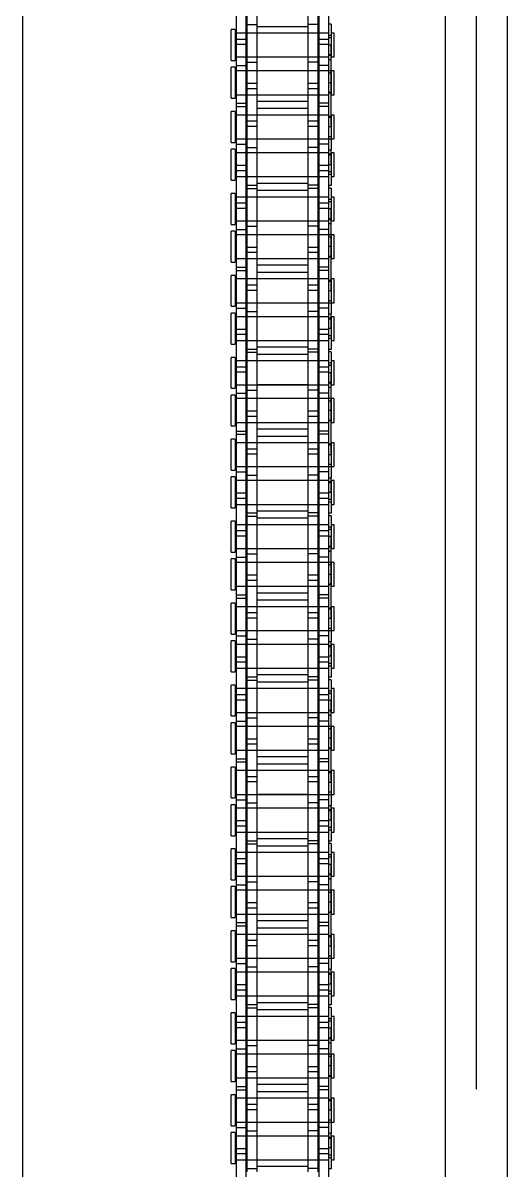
# Model space of a CAD drawing. Header units: metres. Extents: x 0 to 63075, y 0 to 44550.
# Drawn here: x 14109.2 to 14184.2, y 28466.7 to 28644.5 of the extents above; entities that cross this region are included whole.
import ezdxf

# ---------------------------------------------------------------- set-up
doc = ezdxf.new("R2010")
doc.units = ezdxf.units.M
doc.header["$LTSCALE"] = 75
doc.linetypes.add('HIDDEN2', pattern=[4.7625, 3.175, -1.5875])
for name, color, linetype in [('SDM', 7, 'Continuous'), ('SL4', 4, 'Continuous'), ('ST1', 7, 'HIDDEN2')]:
    doc.layers.add(name, color=color, linetype=linetype)

# ---------------------------------------------------------------- blocks, each defined once
blk = doc.blocks.new('A$Cb6dca9d5')
at = {"layer": 'SL4'}
for p, q in [((262.77, 1009.76), (262.77, 2334.74)), ((328.24, 1009.76), (328.24, 2334.74)), ((337.77, 2334.74), (337.77, 1009.76))]:
    blk.add_line(p, q, dxfattribs=at)
at = {"layer": 'ST1'}
for p, q in [((328.24, 1009.76), (328.24, 2334.74)), ((333, 2334.74), (333, 1009.76)), ((297.51, 1904.45), (297.51, 1910.8)), ((299.03, 1904.45), (299.03, 1910.8)), ((306.96, 1904.45), (306.96, 1910.8)), ((308.48, 1904.45), (308.48, 1910.8)), ((295.84, 1898.1), (295.84, 1907.2)), ((297.36, 1898.1), (297.36, 1907.2)), ((308.64, 1898.1), (308.64, 1907.2)), ((310.16, 1898.1), (310.16, 1907.2)), ((297.51, 1904.45), (299.03, 1904.45)), ((297.51, 1895.36), (297.51, 1904.45)), ((299.03, 1895.36), (299.03, 1904.45)), ((308.48, 1904.45), (306.96, 1904.45)), ((306.96, 1895.36), (306.96, 1904.45)), ((308.48, 1895.36), (308.48, 1904.45)), ((310.49, 1904.51), (310.16, 1904.51)), ((310.49, 1904.51), (310.49, 1901.28)), ((295, 1898.88), (295, 1903.67)), ((295.66, 1903.67), (295, 1903.67)), ((295.66, 1903.67), (295.66, 1898.88)), ((310.16, 1903.12), (295.66, 1903.12)), ((297.36, 1903.12), (295.84, 1903.12)), ((299.03, 1903.12), (297.51, 1903.12)), ((299.03, 1904.17), (306.96, 1904.17)), ((306.96, 1903.12), (299.03, 1903.12)), ((308.48, 1903.12), (306.96, 1903.12)), ((310.16, 1903.12), (308.64, 1903.12)), ((310.53, 1902.75), (310.16, 1902.75)), ((310.53, 1903.12), (310.53, 1899.43)), ((311, 1903.12), (310.53, 1903.12)), ((311, 1899.43), (311, 1903.12)), ((295.84, 1902.21), (297.36, 1902.21)), ((297.36, 1901.35), (295.84, 1901.35)), ((308.64, 1902.21), (310.16, 1902.21)), ((310.16, 1901.35), (308.64, 1901.35)), ((310.49, 1902.38), (310.16, 1902.38)), ((310.49, 1901.28), (310.16, 1901.28)), ((310.49, 1888.58), (310.49, 1901.28)), ((295.66, 1899.43), (310.16, 1899.43)), ((295.84, 1899.43), (297.36, 1899.43)), ((297.51, 1899.43), (299.03, 1899.43)), ((299.03, 1899.43), (306.96, 1899.43)), ((306.96, 1899.39), (299.03, 1899.39)), ((306.96, 1899.43), (308.48, 1899.43)), ((308.64, 1899.43), (310.16, 1899.43)), ((310.16, 1899.8), (310.53, 1899.8)), ((310.49, 1899.66), (310.16, 1899.66)), ((310.49, 1898.98), (310.16, 1898.98)), ((310.53, 1899.43), (311, 1899.43)), ((295, 1898.88), (295.66, 1898.88)), ((295, 1893.03), (295, 1897.83)), ((295.66, 1897.83), (295, 1897.83)), ((295.66, 1897.83), (295.66, 1893.03)), ((310.16, 1897.27), (295.66, 1897.27)), ((295.84, 1898.1), (297.36, 1898.1)), ((295.84, 1891.75), (295.84, 1898.1)), ((297.36, 1897.27), (295.84, 1897.27)), ((297.36, 1891.75), (297.36, 1898.1)), ((297.51, 1898.6), (299.03, 1898.6)), ((299.03, 1897.27), (297.51, 1897.27)), ((299.03, 1897.32), (306.96, 1897.32)), ((306.96, 1897.27), (299.03, 1897.27)), ((308.48, 1898.6), (306.96, 1898.6)), ((308.48, 1897.27), (306.96, 1897.27)), ((310.16, 1898.1), (308.64, 1898.1)), ((308.64, 1891.75), (308.64, 1898.1)), ((310.49, 1897.27), (308.64, 1897.27)), ((310.16, 1891.75), (310.16, 1898.1)), ((310.53, 1897.27), (310.53, 1893.58)), ((311, 1897.27), (310.53, 1897.27)), ((311, 1893.58), (311, 1897.27)), ((297.51, 1894.5), (297.51, 1895.36)), ((297.51, 1895.36), (299.03, 1895.36)), ((299.03, 1894.5), (299.03, 1895.36)), ((306.96, 1894.5), (306.96, 1895.36)), ((306.96, 1895.36), (308.48, 1895.36)), ((308.48, 1894.5), (308.48, 1895.36)), ((310.53, 1896.9), (310.16, 1896.9)), ((310.49, 1895.43), (310.16, 1895.43)), ((295.66, 1893.58), (310.16, 1893.58)), ((295.84, 1893.58), (297.36, 1893.58)), ((297.51, 1885.4), (297.51, 1894.5)), ((299.03, 1894.5), (297.51, 1894.5)), ((297.51, 1893.58), (299.03, 1893.58)), ((299.03, 1885.4), (299.03, 1894.5)), ((299.03, 1893.58), (306.96, 1893.58)), ((306.96, 1885.4), (306.96, 1894.5)), ((308.48, 1894.5), (306.96, 1894.5)), ((306.96, 1893.58), (308.48, 1893.58)), ((308.48, 1885.4), (308.48, 1894.5)), ((308.64, 1893.58), (310.16, 1893.58)), ((310.16, 1893.95), (310.53, 1893.95)), ((310.49, 1893.81), (310.16, 1893.81)), ((310.53, 1893.58), (311, 1893.58)), ((295, 1893.03), (295.66, 1893.03)), ((295.84, 1892.25), (297.36, 1892.25)), ((306.96, 1892.54), (299.03, 1892.54)), ((310.16, 1892.25), (308.64, 1892.25)), ((295, 1886.18), (295, 1890.97)), ((295.66, 1890.97), (295, 1890.97)), ((295.66, 1890.97), (295.66, 1886.18)), ((310.16, 1890.42), (295.66, 1890.42)), ((295.84, 1891.75), (297.36, 1891.75)), ((295.84, 1882.66), (295.84, 1891.75)), ((297.36, 1890.42), (295.84, 1890.42)), ((297.36, 1882.66), (297.36, 1891.75)), ((299.03, 1890.42), (297.51, 1890.42)), ((299.03, 1891.47), (306.96, 1891.47)), ((306.96, 1890.42), (299.03, 1890.42)), ((308.48, 1890.42), (306.96, 1890.42)), ((310.16, 1891.75), (308.64, 1891.75)), ((308.64, 1882.66), (308.64, 1891.75)), ((310.16, 1890.42), (308.64, 1890.42)), ((310.16, 1882.66), (310.16, 1891.75)), ((310.49, 1890.2), (310.16, 1890.2)), ((310.53, 1890.05), (310.16, 1890.05)), ((310.53, 1890.42), (310.53, 1886.73)), ((311, 1890.42), (310.53, 1890.42)), ((311, 1886.73), (311, 1890.42)), ((297.51, 1889.51), (299.03, 1889.51)), ((299.03, 1888.65), (297.51, 1888.65)), ((306.96, 1889.51), (308.48, 1889.51)), ((308.48, 1888.65), (306.96, 1888.65)), ((310.49, 1888.58), (310.16, 1888.58)), ((310.49, 1888.58), (310.49, 1885.02)), ((295.66, 1886.73), (310.16, 1886.73)), ((295.84, 1886.73), (297.36, 1886.73)), ((297.51, 1886.73), (299.03, 1886.73)), ((299.03, 1886.73), (306.96, 1886.73)), ((306.96, 1886.69), (299.03, 1886.69)), ((306.96, 1886.73), (308.48, 1886.73)), ((308.64, 1886.73), (310.49, 1886.73)), ((310.16, 1887.1), (310.53, 1887.1)), ((310.53, 1886.73), (311, 1886.73)), ((295, 1886.18), (295.66, 1886.18)), ((295, 1880.33), (295, 1885.13)), ((295.66, 1885.13), (295, 1885.13)), ((295.66, 1885.13), (295.66, 1880.33)), ((295.84, 1885.9), (297.36, 1885.9)), ((297.51, 1885.4), (299.03, 1885.4)), ((297.51, 1879.05), (297.51, 1885.4)), ((299.03, 1879.05), (299.03, 1885.4)), ((308.48, 1885.4), (306.96, 1885.4)), ((306.96, 1879.05), (306.96, 1885.4)), ((308.48, 1879.05), (308.48, 1885.4)), ((310.16, 1885.9), (308.64, 1885.9)), ((310.16, 1885.02), (310.49, 1885.02)), ((310.49, 1882.73), (310.49, 1885.02)), ((310.16, 1884.57), (295.66, 1884.57)), ((297.36, 1884.57), (295.84, 1884.57)), ((299.03, 1884.57), (297.51, 1884.57)), ((299.03, 1884.62), (306.96, 1884.62)), ((306.96, 1884.57), (299.03, 1884.57)), ((308.48, 1884.57), (306.96, 1884.57)), ((310.16, 1884.57), (308.64, 1884.57)), ((310.49, 1884.35), (310.16, 1884.35)), ((310.53, 1884.2), (310.16, 1884.2)), ((310.53, 1884.57), (310.53, 1880.88)), ((311, 1884.57), (310.53, 1884.57)), ((311, 1880.88), (311, 1884.57)), ((295.84, 1881.8), (295.84, 1882.66)), ((295.84, 1882.66), (297.36, 1882.66)), ((295.84, 1872.7), (295.84, 1881.8)), ((297.36, 1881.8), (295.84, 1881.8)), ((297.36, 1881.8), (297.36, 1882.66)), ((297.36, 1872.7), (297.36, 1881.8)), ((308.64, 1881.8), (308.64, 1882.66)), ((308.64, 1882.66), (310.16, 1882.66)), ((308.64, 1872.7), (308.64, 1881.8)), ((310.16, 1881.8), (308.64, 1881.8)), ((310.49, 1882.73), (310.16, 1882.73)), ((310.16, 1881.8), (310.16, 1882.66)), ((310.16, 1872.7), (310.16, 1881.8)), ((310.49, 1881.62), (310.16, 1881.62)), ((310.16, 1881.25), (310.53, 1881.25)), ((310.49, 1882.73), (310.49, 1879.5)), ((295, 1880.33), (295.66, 1880.33)), ((295.66, 1880.88), (310.16, 1880.88)), ((295.84, 1880.88), (297.36, 1880.88)), ((297.51, 1880.88), (299.03, 1880.88)), ((297.51, 1879.55), (299.03, 1879.55)), ((299.03, 1880.88), (306.96, 1880.88)), ((306.96, 1879.84), (299.03, 1879.84)), ((306.96, 1880.88), (308.48, 1880.88)), ((308.48, 1879.55), (306.96, 1879.55)), ((308.64, 1880.88), (310.16, 1880.88)), ((310.49, 1879.5), (310.16, 1879.5)), ((310.53, 1880.88), (311, 1880.88)), ((295, 1873.48), (295, 1878.27)), ((295.66, 1878.27), (295, 1878.27)), ((295.66, 1878.27), (295.66, 1873.48)), ((310.16, 1877.72), (295.66, 1877.72)), ((297.36, 1877.72), (295.84, 1877.72)), ((297.51, 1879.05), (299.03, 1879.05)), ((297.51, 1869.96), (297.51, 1879.05)), ((299.03, 1877.72), (297.51, 1877.72)), ((299.03, 1869.96), (299.03, 1879.05)), ((299.03, 1878.77), (306.96, 1878.77)), ((306.96, 1877.72), (299.03, 1877.72)), ((308.48, 1879.05), (306.96, 1879.05)), ((306.96, 1869.96), (306.96, 1879.05)), ((308.48, 1877.72), (306.96, 1877.72)), ((308.48, 1869.96), (308.48, 1879.05)), ((310.16, 1877.72), (308.64, 1877.72)), ((310.49, 1879.11), (310.16, 1879.11)), ((310.49, 1879.11), (310.49, 1875.88)), ((310.53, 1877.72), (310.53, 1874.03)), ((311, 1877.72), (310.53, 1877.72)), ((311, 1874.03), (311, 1877.72)), ((295.84, 1876.81), (297.36, 1876.81)), ((297.36, 1875.95), (295.84, 1875.95)), ((308.64, 1876.81), (310.16, 1876.81)), ((310.16, 1875.95), (308.64, 1875.95)), ((310.53, 1877.35), (310.16, 1877.35)), ((310.49, 1876.98), (310.16, 1876.98)), ((310.49, 1875.88), (310.16, 1875.88)), ((310.49, 1863.18), (310.49, 1875.88)), ((295.66, 1874.03), (310.16, 1874.03)), ((295.84, 1874.03), (297.36, 1874.03)), ((297.51, 1874.03), (299.03, 1874.03)), ((299.03, 1874.03), (306.96, 1874.03)), ((306.96, 1874.03), (308.48, 1874.03)), ((308.64, 1874.03), (310.16, 1874.03)), ((310.16, 1874.4), (310.53, 1874.4)), ((310.49, 1874.26), (310.16, 1874.26)), ((310.53, 1874.03), (311, 1874.03)), ((295, 1873.48), (295.66, 1873.48)), ((295, 1867.63), (295, 1872.43)), ((295.66, 1872.43), (295, 1872.43)), ((295.66, 1872.43), (295.66, 1867.63)), ((295.84, 1872.7), (297.36, 1872.7)), ((295.84, 1866.35), (295.84, 1872.7)), ((297.36, 1866.35), (297.36, 1872.7)), ((297.51, 1873.2), (299.03, 1873.2)), ((306.96, 1873.99), (299.03, 1873.99)), ((308.48, 1873.2), (306.96, 1873.2)), ((310.16, 1872.7), (308.64, 1872.7)), ((308.64, 1866.35), (308.64, 1872.7)), ((310.49, 1873.58), (310.16, 1873.58)), ((310.16, 1866.35), (310.16, 1872.7)), ((310.16, 1871.87), (295.66, 1871.87)), ((297.36, 1871.87), (295.84, 1871.87)), ((299.03, 1871.87), (297.51, 1871.87)), ((299.03, 1871.92), (306.96, 1871.92)), ((306.96, 1871.87), (299.03, 1871.87)), ((308.48, 1871.87), (306.96, 1871.87)), ((310.49, 1871.87), (308.64, 1871.87)), ((310.53, 1871.5), (310.16, 1871.5)), ((310.53, 1871.87), (310.53, 1868.18)), ((311, 1871.87), (310.53, 1871.87)), ((311, 1868.18), (311, 1871.87)), ((297.51, 1869.1), (297.51, 1869.96)), ((297.51, 1869.96), (299.03, 1869.96)), ((297.51, 1860), (297.51, 1869.1)), ((299.03, 1869.1), (297.51, 1869.1)), ((299.03, 1869.1), (299.03, 1869.96)), ((299.03, 1860), (299.03, 1869.1)), ((306.96, 1869.1), (306.96, 1869.96)), ((306.96, 1869.96), (308.48, 1869.96)), ((306.96, 1860), (306.96, 1869.1)), ((308.48, 1869.1), (306.96, 1869.1)), ((308.48, 1869.1), (308.48, 1869.96)), ((308.48, 1860), (308.48, 1869.1)), ((310.49, 1870.03), (310.16, 1870.03)), ((295, 1867.63), (295.66, 1867.63)), ((295.66, 1868.18), (310.16, 1868.18)), ((295.84, 1868.18), (297.36, 1868.18)), ((297.51, 1868.18), (299.03, 1868.18)), ((299.03, 1868.18), (306.96, 1868.18)), ((306.96, 1867.14), (299.03, 1867.14)), ((306.96, 1868.18), (308.48, 1868.18)), ((308.64, 1868.18), (310.16, 1868.18)), ((310.16, 1868.55), (310.53, 1868.55)), ((310.49, 1868.41), (310.16, 1868.41)), ((310.53, 1868.18), (311, 1868.18)), ((295, 1860.78), (295, 1865.57)), ((295.66, 1865.57), (295, 1865.57)), ((295.66, 1865.57), (295.66, 1860.78)), ((295.84, 1866.85), (297.36, 1866.85)), ((295.84, 1866.35), (297.36, 1866.35)), ((295.84, 1857.26), (295.84, 1866.35)), ((297.36, 1857.26), (297.36, 1866.35)), ((299.03, 1866.07), (306.96, 1866.07)), ((310.16, 1866.85), (308.64, 1866.85)), ((310.16, 1866.35), (308.64, 1866.35)), ((308.64, 1857.26), (308.64, 1866.35)), ((310.16, 1857.26), (310.16, 1866.35)), ((310.16, 1865.02), (295.66, 1865.02)), ((297.36, 1865.02), (295.84, 1865.02)), ((299.03, 1865.02), (297.51, 1865.02)), ((297.51, 1864.11), (299.03, 1864.11)), ((306.96, 1865.02), (299.03, 1865.02)), ((308.48, 1865.02), (306.96, 1865.02)), ((306.96, 1864.11), (308.48, 1864.11)), ((310.16, 1865.02), (308.64, 1865.02)), ((310.49, 1864.8), (310.16, 1864.8)), ((310.53, 1864.65), (310.16, 1864.65)), ((310.53, 1865.02), (310.53, 1861.33)), ((311, 1865.02), (310.53, 1865.02)), ((311, 1861.33), (311, 1865.02)), ((299.03, 1863.25), (297.51, 1863.25)), ((308.48, 1863.25), (306.96, 1863.25)), ((310.49, 1863.18), (310.16, 1863.18)), ((310.16, 1861.7), (310.53, 1861.7)), ((310.49, 1863.18), (310.49, 1859.62)), ((295, 1860.78), (295.66, 1860.78)), ((295.66, 1861.33), (310.16, 1861.33)), ((295.84, 1861.33), (297.36, 1861.33)), ((295.84, 1860.5), (297.36, 1860.5)), ((297.51, 1861.33), (299.03, 1861.33)), ((297.51, 1860), (299.03, 1860)), ((297.51, 1853.65), (297.51, 1860)), ((299.03, 1853.65), (299.03, 1860)), ((299.03, 1861.33), (306.96, 1861.33)), ((306.96, 1861.29), (299.03, 1861.29)), ((306.96, 1861.33), (308.48, 1861.33)), ((308.48, 1860), (306.96, 1860)), ((306.96, 1853.65), (306.96, 1860)), ((308.48, 1853.65), (308.48, 1860)), ((308.64, 1861.33), (310.49, 1861.33)), ((310.16, 1860.5), (308.64, 1860.5)), ((310.53, 1861.33), (311, 1861.33)), ((295, 1854.93), (295, 1859.73)), ((295.66, 1859.73), (295, 1859.73)), ((295.66, 1859.73), (295.66, 1854.93)), ((310.16, 1859.17), (295.66, 1859.17)), ((297.36, 1859.17), (295.84, 1859.17)), ((299.03, 1859.17), (297.51, 1859.17)), ((299.03, 1859.22), (306.96, 1859.22)), ((306.96, 1859.17), (299.03, 1859.17)), ((308.48, 1859.17), (306.96, 1859.17)), ((310.16, 1859.17), (308.64, 1859.17)), ((310.16, 1859.62), (310.49, 1859.62)), ((310.49, 1858.95), (310.16, 1858.95)), ((310.53, 1858.8), (310.16, 1858.8)), ((310.49, 1857.33), (310.49, 1859.62)), ((310.53, 1859.17), (310.53, 1855.48)), ((311, 1859.17), (310.53, 1859.17)), ((311, 1855.48), (311, 1859.17)), ((295.84, 1856.4), (295.84, 1857.26)), ((295.84, 1857.26), (297.36, 1857.26)), ((295.84, 1847.3), (295.84, 1856.4)), ((297.36, 1856.4), (295.84, 1856.4)), ((297.36, 1856.4), (297.36, 1857.26)), ((297.36, 1847.3), (297.36, 1856.4)), ((308.64, 1856.4), (308.64, 1857.26)), ((308.64, 1857.26), (310.16, 1857.26)), ((308.64, 1847.3), (308.64, 1856.4)), ((310.16, 1856.4), (308.64, 1856.4)), ((310.49, 1857.33), (310.16, 1857.33)), ((310.16, 1856.4), (310.16, 1857.26)), ((310.16, 1847.3), (310.16, 1856.4)), ((310.49, 1857.33), (310.49, 1854.1)), ((295, 1854.93), (295.66, 1854.93)), ((295.66, 1855.48), (310.16, 1855.48)), ((295.84, 1855.48), (297.36, 1855.48)), ((297.51, 1855.48), (299.03, 1855.48)), ((299.03, 1855.48), (306.96, 1855.48)), ((306.96, 1855.48), (308.48, 1855.48)), ((308.64, 1855.48), (310.16, 1855.48)), ((310.49, 1856.22), (310.16, 1856.22)), ((310.16, 1855.85), (310.53, 1855.85)), ((310.53, 1855.48), (311, 1855.48)), ((295, 1848.08), (295, 1852.87)), ((295.66, 1852.87), (295, 1852.87)), ((295.66, 1852.87), (295.66, 1848.08)), ((297.51, 1854.15), (299.03, 1854.15)), ((297.51, 1853.65), (299.03, 1853.65)), ((297.51, 1844.56), (297.51, 1853.65)), ((299.03, 1844.56), (299.03, 1853.65)), ((306.96, 1854.44), (299.03, 1854.44)), ((299.03, 1853.37), (306.96, 1853.37)), ((308.48, 1854.15), (306.96, 1854.15)), ((308.48, 1853.65), (306.96, 1853.65)), ((306.96, 1844.56), (306.96, 1853.65)), ((308.48, 1844.56), (308.48, 1853.65)), ((310.49, 1854.1), (310.16, 1854.1)), ((310.49, 1853.71), (310.16, 1853.71)), ((310.49, 1853.71), (310.49, 1850.48)), ((310.16, 1852.32), (295.66, 1852.32)), ((297.36, 1852.32), (295.84, 1852.32)), ((295.84, 1851.41), (297.36, 1851.41)), ((299.03, 1852.32), (297.51, 1852.32)), ((306.96, 1852.32), (299.03, 1852.32)), ((308.48, 1852.32), (306.96, 1852.32)), ((310.16, 1852.32), (308.64, 1852.32)), ((308.64, 1851.41), (310.16, 1851.41)), ((310.53, 1851.95), (310.16, 1851.95)), ((310.49, 1851.58), (310.16, 1851.58)), ((310.53, 1852.32), (310.53, 1848.63)), ((311, 1852.32), (310.53, 1852.32)), ((311, 1848.63), (311, 1852.32)), ((297.36, 1850.55), (295.84, 1850.55)), ((310.16, 1850.55), (308.64, 1850.55)), ((310.49, 1850.48), (310.16, 1850.48)), ((310.49, 1837.78), (310.49, 1850.48)), ((295, 1848.08), (295.66, 1848.08)), ((295.66, 1848.63), (310.16, 1848.63)), ((295.84, 1848.63), (297.36, 1848.63)), ((297.51, 1848.63), (299.03, 1848.63)), ((297.51, 1847.8), (299.03, 1847.8)), ((299.03, 1848.63), (306.96, 1848.63)), ((306.96, 1848.59), (299.03, 1848.59)), ((306.96, 1848.63), (308.48, 1848.63)), ((308.48, 1847.8), (306.96, 1847.8)), ((308.64, 1848.63), (310.16, 1848.63)), ((310.16, 1849), (310.53, 1849)), ((310.49, 1848.86), (310.16, 1848.86)), ((310.49, 1848.18), (310.16, 1848.18)), ((310.53, 1848.63), (311, 1848.63)), ((295, 1842.23), (295, 1847.03)), ((295.66, 1847.03), (295, 1847.03)), ((295.66, 1847.03), (295.66, 1842.23)), ((310.16, 1846.47), (295.66, 1846.47)), ((295.84, 1847.3), (297.36, 1847.3)), ((295.84, 1840.95), (295.84, 1847.3)), ((297.36, 1846.47), (295.84, 1846.47)), ((297.36, 1840.95), (297.36, 1847.3)), ((299.03, 1846.47), (297.51, 1846.47)), ((299.03, 1846.52), (306.96, 1846.52)), ((306.96, 1846.47), (299.03, 1846.47)), ((308.48, 1846.47), (306.96, 1846.47)), ((310.16, 1847.3), (308.64, 1847.3)), ((308.64, 1840.95), (308.64, 1847.3)), ((310.49, 1846.47), (308.64, 1846.47)), ((310.16, 1840.95), (310.16, 1847.3)), ((310.53, 1846.1), (310.16, 1846.1)), ((310.53, 1846.47), (310.53, 1842.78)), ((311, 1846.47), (310.53, 1846.47)), ((311, 1842.78), (311, 1846.47)), ((297.51, 1843.7), (297.51, 1844.56)), ((297.51, 1844.56), (299.03, 1844.56)), ((299.03, 1843.7), (299.03, 1844.56)), ((306.96, 1843.7), (306.96, 1844.56)), ((306.96, 1844.56), (308.48, 1844.56)), ((308.48, 1843.7), (308.48, 1844.56)), ((310.49, 1844.63), (310.16, 1844.63)), ((295, 1842.23), (295.66, 1842.23)), ((295.66, 1842.78), (310.16, 1842.78)), ((295.84, 1842.78), (297.36, 1842.78)), ((297.51, 1834.6), (297.51, 1843.7)), ((299.03, 1843.7), (297.51, 1843.7)), ((297.51, 1842.78), (299.03, 1842.78)), ((299.03, 1834.6), (299.03, 1843.7)), ((299.03, 1842.78), (306.96, 1842.78)), ((306.96, 1834.6), (306.96, 1843.7)), ((308.48, 1843.7), (306.96, 1843.7)), ((306.96, 1842.78), (308.48, 1842.78)), ((308.48, 1834.6), (308.48, 1843.7)), ((308.64, 1842.78), (310.16, 1842.78)), ((310.16, 1843.15), (310.53, 1843.15)), ((310.49, 1843.01), (310.16, 1843.01)), ((310.53, 1842.78), (311, 1842.78)), ((295.84, 1841.45), (297.36, 1841.45)), ((295.84, 1840.95), (297.36, 1840.95)), ((295.84, 1831.86), (295.84, 1840.95)), ((297.36, 1831.86), (297.36, 1840.95)), ((306.96, 1841.74), (299.03, 1841.74)), ((299.03, 1840.67), (306.96, 1840.67)), ((310.16, 1841.45), (308.64, 1841.45)), ((310.16, 1840.95), (308.64, 1840.95)), ((308.64, 1831.86), (308.64, 1840.95)), ((310.16, 1831.86), (310.16, 1840.95)), ((295, 1835.38), (295, 1840.17)), ((295.66, 1840.17), (295, 1840.17)), ((295.66, 1840.17), (295.66, 1835.38)), ((310.16, 1839.62), (295.66, 1839.62)), ((297.36, 1839.62), (295.84, 1839.62)), ((299.03, 1839.62), (297.51, 1839.62)), ((297.51, 1838.71), (299.03, 1838.71)), ((306.96, 1839.62), (299.03, 1839.62)), ((308.48, 1839.62), (306.96, 1839.62)), ((306.96, 1838.71), (308.48, 1838.71)), ((310.16, 1839.62), (308.64, 1839.62)), ((310.49, 1839.4), (310.16, 1839.4)), ((310.53, 1839.25), (310.16, 1839.25)), ((310.53, 1839.62), (310.53, 1835.93)), ((311, 1839.62), (310.53, 1839.62)), ((311, 1835.93), (311, 1839.62)), ((299.03, 1837.85), (297.51, 1837.85)), ((308.48, 1837.85), (306.96, 1837.85)), ((310.49, 1837.78), (310.16, 1837.78)), ((310.49, 1837.78), (310.49, 1834.22)), ((295, 1835.38), (295.66, 1835.38)), ((295.66, 1835.93), (310.16, 1835.93)), ((295.84, 1835.93), (297.36, 1835.93)), ((295.84, 1835.1), (297.36, 1835.1)), ((297.51, 1835.93), (299.03, 1835.93)), ((299.03, 1835.93), (306.96, 1835.93)), ((306.96, 1835.89), (299.03, 1835.89)), ((306.96, 1835.93), (308.48, 1835.93)), ((308.64, 1835.93), (310.49, 1835.93)), ((310.16, 1835.1), (308.64, 1835.1)), ((310.16, 1836.3), (310.53, 1836.3)), ((310.53, 1835.93), (311, 1835.93)), ((295, 1829.53), (295, 1834.33)), ((295.66, 1834.33), (295, 1834.33)), ((295.66, 1834.33), (295.66, 1829.53)), ((310.16, 1833.77), (295.66, 1833.77)), ((297.36, 1833.77), (295.84, 1833.77)), ((297.51, 1834.6), (299.03, 1834.6)), ((297.51, 1828.25), (297.51, 1834.6)), ((299.03, 1833.77), (297.51, 1833.77)), ((299.03, 1828.25), (299.03, 1834.6)), ((299.03, 1833.82), (306.96, 1833.82)), ((306.96, 1833.77), (299.03, 1833.77)), ((308.48, 1834.6), (306.96, 1834.6)), ((306.96, 1828.25), (306.96, 1834.6)), ((308.48, 1833.77), (306.96, 1833.77)), ((308.48, 1828.25), (308.48, 1834.6)), ((310.16, 1833.77), (308.64, 1833.77)), ((310.16, 1834.22), (310.49, 1834.22)), ((310.49, 1833.55), (310.16, 1833.55)), ((310.53, 1833.4), (310.16, 1833.4)), ((310.49, 1831.93), (310.49, 1834.22)), ((310.53, 1833.77), (310.53, 1830.08)), ((311, 1833.77), (310.53, 1833.77)), ((311, 1830.08), (311, 1833.77)), ((295.84, 1831), (295.84, 1831.86)), ((295.84, 1831.86), (297.36, 1831.86)), ((297.36, 1831), (297.36, 1831.86)), ((308.64, 1831), (308.64, 1831.86)), ((308.64, 1831.86), (310.16, 1831.86)), ((310.49, 1831.93), (310.16, 1831.93)), ((310.16, 1831), (310.16, 1831.86)), ((310.49, 1831.93), (310.49, 1828.7)), ((295.66, 1830.08), (310.16, 1830.08)), ((295.84, 1821.9), (295.84, 1831)), ((297.36, 1831), (295.84, 1831)), ((295.84, 1830.08), (297.36, 1830.08)), ((297.36, 1821.9), (297.36, 1831)), ((297.51, 1830.08), (299.03, 1830.08)), ((299.03, 1830.08), (306.96, 1830.08)), ((306.96, 1830.08), (308.48, 1830.08)), ((308.64, 1821.9), (308.64, 1831)), ((310.16, 1831), (308.64, 1831)), ((308.64, 1830.08), (310.16, 1830.08)), ((310.16, 1821.9), (310.16, 1831)), ((310.49, 1830.82), (310.16, 1830.82)), ((310.16, 1830.45), (310.53, 1830.45)), ((310.53, 1830.08), (311, 1830.08)), ((295, 1829.53), (295.66, 1829.53)), ((297.51, 1828.75), (299.03, 1828.75)), ((297.51, 1828.25), (299.03, 1828.25)), ((297.51, 1819.16), (297.51, 1828.25)), ((299.03, 1819.16), (299.03, 1828.25)), ((306.96, 1829.04), (299.03, 1829.04)), ((299.03, 1827.97), (306.96, 1827.97)), ((308.48, 1828.75), (306.96, 1828.75)), ((308.48, 1828.25), (306.96, 1828.25)), ((306.96, 1819.16), (306.96, 1828.25)), ((308.48, 1819.16), (308.48, 1828.25)), ((310.49, 1828.7), (310.16, 1828.7)), ((310.49, 1828.31), (310.16, 1828.31)), ((310.49, 1828.31), (310.49, 1825.08)), ((295, 1822.68), (295, 1827.47)), ((295.66, 1827.47), (295, 1827.47)), ((295.66, 1827.47), (295.66, 1822.68)), ((310.16, 1826.92), (295.66, 1826.92)), ((297.36, 1826.92), (295.84, 1826.92)), ((295.84, 1826.01), (297.36, 1826.01)), ((299.03, 1826.92), (297.51, 1826.92)), ((306.96, 1826.92), (299.03, 1826.92)), ((308.48, 1826.92), (306.96, 1826.92)), ((310.16, 1826.92), (308.64, 1826.92)), ((308.64, 1826.01), (310.16, 1826.01)), ((310.53, 1826.55), (310.16, 1826.55)), ((310.49, 1826.18), (310.16, 1826.18)), ((310.53, 1826.92), (310.53, 1823.23)), ((311, 1826.92), (310.53, 1826.92)), ((311, 1823.23), (311, 1826.92)), ((297.36, 1825.15), (295.84, 1825.15)), ((310.16, 1825.15), (308.64, 1825.15)), ((310.49, 1825.08), (310.16, 1825.08)), ((310.49, 1812.38), (310.49, 1825.08)), ((295, 1822.68), (295.66, 1822.68)), ((295.66, 1823.23), (310.16, 1823.23)), ((295.84, 1823.23), (297.36, 1823.23)), ((297.51, 1823.23), (299.03, 1823.23)), ((299.03, 1823.23), (306.96, 1823.23)), ((306.96, 1823.19), (299.03, 1823.19)), ((306.96, 1823.23), (308.48, 1823.23)), ((308.64, 1823.23), (310.16, 1823.23)), ((310.16, 1823.6), (310.53, 1823.6)), ((310.49, 1823.46), (310.16, 1823.46)), ((310.49, 1822.78), (310.16, 1822.78)), ((310.53, 1823.23), (311, 1823.23)), ((295, 1816.83), (295, 1821.63)), ((295.66, 1821.63), (295, 1821.63)), ((295.66, 1821.63), (295.66, 1816.83)), ((310.16, 1821.07), (295.66, 1821.07)), ((295.84, 1821.9), (297.36, 1821.9)), ((295.84, 1815.55), (295.84, 1821.9)), ((297.36, 1821.07), (295.84, 1821.07)), ((297.36, 1815.55), (297.36, 1821.9)), ((297.51, 1822.4), (299.03, 1822.4)), ((299.03, 1821.07), (297.51, 1821.07)), ((299.03, 1821.12), (306.96, 1821.12)), ((306.96, 1821.07), (299.03, 1821.07)), ((308.48, 1822.4), (306.96, 1822.4)), ((308.48, 1821.07), (306.96, 1821.07)), ((310.16, 1821.9), (308.64, 1821.9)), ((308.64, 1815.55), (308.64, 1821.9)), ((310.49, 1821.07), (308.64, 1821.07)), ((310.16, 1815.55), (310.16, 1821.9)), ((310.53, 1820.7), (310.16, 1820.7)), ((310.53, 1821.07), (310.53, 1817.38)), ((311, 1821.07), (310.53, 1821.07)), ((311, 1817.38), (311, 1821.07)), ((297.51, 1818.3), (297.51, 1819.16)), ((297.51, 1819.16), (299.03, 1819.16)), ((299.03, 1818.3), (299.03, 1819.16)), ((306.96, 1818.3), (306.96, 1819.16)), ((306.96, 1819.16), (308.48, 1819.16)), ((308.48, 1818.3), (308.48, 1819.16)), ((310.49, 1819.23), (310.16, 1819.23)), ((295.66, 1817.38), (310.16, 1817.38)), ((295.84, 1817.38), (297.36, 1817.38)), ((297.51, 1809.2), (297.51, 1818.3)), ((299.03, 1818.3), (297.51, 1818.3)), ((297.51, 1817.38), (299.03, 1817.38)), ((299.03, 1809.2), (299.03, 1818.3)), ((299.03, 1817.38), (306.96, 1817.38)), ((306.96, 1809.2), (306.96, 1818.3)), ((308.48, 1818.3), (306.96, 1818.3)), ((306.96, 1817.38), (308.48, 1817.38)), ((308.48, 1809.2), (308.48, 1818.3)), ((308.64, 1817.38), (310.16, 1817.38)), ((310.16, 1817.75), (310.53, 1817.75)), ((310.49, 1817.61), (310.16, 1817.61)), ((310.53, 1817.38), (311, 1817.38)), ((295, 1816.83), (295.66, 1816.83)), ((295.84, 1816.05), (297.36, 1816.05)), ((295.84, 1815.55), (297.36, 1815.55)), ((295.84, 1806.46), (295.84, 1815.55)), ((297.36, 1806.46), (297.36, 1815.55)), ((306.96, 1816.34), (299.03, 1816.34)), ((310.16, 1816.05), (308.64, 1816.05)), ((310.16, 1815.55), (308.64, 1815.55)), ((308.64, 1806.46), (308.64, 1815.55)), ((310.16, 1806.46), (310.16, 1815.55)), ((295, 1809.98), (295, 1814.77)), ((295.66, 1814.77), (295, 1814.77)), ((295.66, 1814.77), (295.66, 1809.98)), ((310.16, 1814.22), (295.66, 1814.22)), ((297.36, 1814.22), (295.84, 1814.22)), ((299.03, 1814.22), (297.51, 1814.22)), ((299.03, 1815.27), (306.96, 1815.27)), ((306.96, 1814.22), (299.03, 1814.22)), ((308.48, 1814.22), (306.96, 1814.22)), ((310.16, 1814.22), (308.64, 1814.22)), ((310.49, 1814), (310.16, 1814)), ((310.53, 1813.85), (310.16, 1813.85)), ((310.53, 1814.22), (310.53, 1810.53)), ((311, 1814.22), (310.53, 1814.22)), ((311, 1810.53), (311, 1814.22)), ((297.51, 1813.31), (299.03, 1813.31)), ((299.03, 1812.45), (297.51, 1812.45)), ((306.96, 1813.31), (308.48, 1813.31)), ((308.48, 1812.45), (306.96, 1812.45)), ((310.49, 1812.38), (310.16, 1812.38)), ((310.49, 1812.38), (310.49, 1808.82)), ((295.66, 1810.53), (310.16, 1810.53)), ((295.84, 1810.53), (297.36, 1810.53)), ((297.51, 1810.53), (299.03, 1810.53)), ((299.03, 1810.53), (306.96, 1810.53)), ((306.96, 1810.49), (299.03, 1810.49)), ((306.96, 1810.53), (308.48, 1810.53)), ((308.64, 1810.53), (310.49, 1810.53)), ((310.16, 1810.9), (310.53, 1810.9)), ((310.53, 1810.53), (311, 1810.53)), ((295, 1809.98), (295.66, 1809.98)), ((295, 1804.13), (295, 1808.93)), ((295.66, 1808.93), (295, 1808.93)), ((295.66, 1808.93), (295.66, 1804.13)), ((310.16, 1808.37), (295.66, 1808.37)), ((295.84, 1809.7), (297.36, 1809.7)), ((297.36, 1808.37), (295.84, 1808.37)), ((297.51, 1809.2), (299.03, 1809.2)), ((297.51, 1802.85), (297.51, 1809.2)), ((299.03, 1808.37), (297.51, 1808.37)), ((299.03, 1802.85), (299.03, 1809.2)), ((299.03, 1808.42), (306.96, 1808.42)), ((306.96, 1808.37), (299.03, 1808.37)), ((308.48, 1809.2), (306.96, 1809.2)), ((306.96, 1802.85), (306.96, 1809.2)), ((308.48, 1808.37), (306.96, 1808.37)), ((308.48, 1802.85), (308.48, 1809.2)), ((310.16, 1809.7), (308.64, 1809.7)), ((310.16, 1808.37), (308.64, 1808.37)), ((310.16, 1808.82), (310.49, 1808.82)), ((310.49, 1806.53), (310.49, 1808.82)), ((310.53, 1808.37), (310.53, 1804.68)), ((311, 1808.37), (310.53, 1808.37)), ((311, 1804.68), (311, 1808.37)), ((295.84, 1805.6), (295.84, 1806.46)), ((295.84, 1806.46), (297.36, 1806.46)), ((297.36, 1805.6), (297.36, 1806.46)), ((308.64, 1805.6), (308.64, 1806.46)), ((308.64, 1806.46), (310.16, 1806.46)), ((310.49, 1808.15), (310.16, 1808.15)), ((310.53, 1808), (310.16, 1808)), ((310.49, 1806.53), (310.16, 1806.53)), ((310.16, 1805.6), (310.16, 1806.46)), ((310.49, 1806.53), (310.49, 1803.3)), ((295.66, 1804.68), (310.16, 1804.68)), ((295.84, 1796.5), (295.84, 1805.6)), ((297.36, 1805.6), (295.84, 1805.6)), ((295.84, 1804.68), (297.36, 1804.68)), ((297.36, 1796.5), (297.36, 1805.6)), ((297.51, 1804.68), (299.03, 1804.68)), ((299.03, 1804.68), (306.96, 1804.68)), ((306.96, 1804.68), (308.48, 1804.68)), ((308.64, 1796.5), (308.64, 1805.6)), ((310.16, 1805.6), (308.64, 1805.6)), ((308.64, 1804.68), (310.16, 1804.68)), ((310.16, 1796.5), (310.16, 1805.6)), ((310.49, 1805.42), (310.16, 1805.42)), ((310.16, 1805.05), (310.53, 1805.05)), ((310.53, 1804.68), (311, 1804.68)), ((295, 1804.13), (295.66, 1804.13)), ((297.51, 1803.35), (299.03, 1803.35)), ((306.96, 1803.64), (299.03, 1803.64)), ((308.48, 1803.35), (306.96, 1803.35)), ((310.49, 1803.3), (310.16, 1803.3)), ((310.49, 1802.91), (310.16, 1802.91)), ((310.49, 1802.91), (310.49, 1799.68)), ((295, 1797.28), (295, 1802.07)), ((295.66, 1802.07), (295, 1802.07)), ((295.66, 1802.07), (295.66, 1797.28)), ((310.16, 1801.52), (295.66, 1801.52)), ((297.36, 1801.52), (295.84, 1801.52)), ((297.51, 1802.85), (299.03, 1802.85)), ((297.51, 1793.76), (297.51, 1802.85)), ((299.03, 1801.52), (297.51, 1801.52)), ((299.03, 1793.76), (299.03, 1802.85)), ((299.03, 1802.57), (306.96, 1802.57)), ((306.96, 1801.52), (299.03, 1801.52)), ((308.48, 1802.85), (306.96, 1802.85)), ((306.96, 1793.76), (306.96, 1802.85)), ((308.48, 1801.52), (306.96, 1801.52)), ((308.48, 1793.76), (308.48, 1802.85)), ((310.16, 1801.52), (308.64, 1801.52)), ((310.53, 1801.15), (310.16, 1801.15)), ((310.53, 1801.52), (310.53, 1797.83)), ((311, 1801.52), (310.53, 1801.52)), ((311, 1797.83), (311, 1801.52)), ((295.84, 1800.61), (297.36, 1800.61)), ((297.36, 1799.75), (295.84, 1799.75)), ((308.64, 1800.61), (310.16, 1800.61)), ((310.16, 1799.75), (308.64, 1799.75)), ((310.49, 1800.78), (310.16, 1800.78)), ((310.49, 1799.68), (310.16, 1799.68)), ((310.49, 1786.98), (310.49, 1799.68)), ((295.66, 1797.83), (310.16, 1797.83)), ((295.84, 1797.83), (297.36, 1797.83)), ((297.51, 1797.83), (299.03, 1797.83)), ((299.03, 1797.83), (306.96, 1797.83)), ((306.96, 1797.79), (299.03, 1797.79)), ((306.96, 1797.83), (308.48, 1797.83)), ((308.64, 1797.83), (310.16, 1797.83)), ((310.16, 1798.2), (310.53, 1798.2)), ((310.49, 1798.06), (310.16, 1798.06)), ((310.53, 1797.83), (311, 1797.83)), ((295, 1797.28), (295.66, 1797.28)), ((295, 1791.43), (295, 1796.23)), ((295.66, 1796.23), (295, 1796.23)), ((295.66, 1796.23), (295.66, 1791.43)), ((295.84, 1796.5), (297.36, 1796.5)), ((295.84, 1790.15), (295.84, 1796.5)), ((297.36, 1790.15), (297.36, 1796.5)), ((297.51, 1797), (299.03, 1797)), ((308.48, 1797), (306.96, 1797)), ((310.16, 1796.5), (308.64, 1796.5)), ((308.64, 1790.15), (308.64, 1796.5)), ((310.49, 1797.38), (310.16, 1797.38)), ((310.16, 1790.15), (310.16, 1796.5)), ((310.16, 1795.67), (295.66, 1795.67)), ((297.36, 1795.67), (295.84, 1795.67)), ((299.03, 1795.67), (297.51, 1795.67)), ((299.03, 1795.72), (306.96, 1795.72)), ((306.96, 1795.67), (299.03, 1795.67)), ((308.48, 1795.67), (306.96, 1795.67)), ((310.49, 1795.67), (308.64, 1795.67)), ((310.53, 1795.3), (310.16, 1795.3)), ((310.53, 1795.67), (310.53, 1791.98)), ((311, 1795.67), (310.53, 1795.67)), ((311, 1791.98), (311, 1795.67)), ((297.51, 1792.9), (297.51, 1793.76)), ((297.51, 1793.76), (299.03, 1793.76)), ((297.51, 1783.8), (297.51, 1792.9)), ((299.03, 1792.9), (297.51, 1792.9)), ((299.03, 1792.9), (299.03, 1793.76)), ((299.03, 1783.8), (299.03, 1792.9)), ((306.96, 1792.9), (306.96, 1793.76)), ((306.96, 1793.76), (308.48, 1793.76)), ((306.96, 1783.8), (306.96, 1792.9)), ((308.48, 1792.9), (306.96, 1792.9)), ((308.48, 1792.9), (308.48, 1793.76)), ((308.48, 1783.8), (308.48, 1792.9)), ((310.49, 1793.83), (310.16, 1793.83)), ((310.16, 1792.35), (310.53, 1792.35)), ((295, 1791.43), (295.66, 1791.43)), ((295.66, 1791.98), (310.16, 1791.98)), ((295.84, 1791.98), (297.36, 1791.98)), ((295.84, 1790.65), (297.36, 1790.65)), ((297.51, 1791.98), (299.03, 1791.98)), ((299.03, 1791.98), (306.96, 1791.98)), ((306.96, 1790.94), (299.03, 1790.94)), ((306.96, 1791.98), (308.48, 1791.98)), ((308.64, 1791.98), (310.16, 1791.98)), ((310.16, 1790.65), (308.64, 1790.65)), ((310.49, 1792.21), (310.16, 1792.21)), ((310.53, 1791.98), (311, 1791.98)), ((295, 1784.58), (295, 1789.37)), ((295.66, 1789.37), (295, 1789.37)), ((295.66, 1789.37), (295.66, 1784.58)), ((310.16, 1788.82), (295.66, 1788.82)), ((295.84, 1790.15), (297.36, 1790.15)), ((295.84, 1781.06), (295.84, 1790.15)), ((297.36, 1788.82), (295.84, 1788.82)), ((297.36, 1781.06), (297.36, 1790.15)), ((299.03, 1788.82), (297.51, 1788.82)), ((299.03, 1789.87), (306.96, 1789.87)), ((306.96, 1788.82), (299.03, 1788.82)), ((308.48, 1788.82), (306.96, 1788.82)), ((310.16, 1790.15), (308.64, 1790.15)), ((308.64, 1781.06), (308.64, 1790.15)), ((310.16, 1788.82), (308.64, 1788.82)), ((310.16, 1781.06), (310.16, 1790.15)), ((310.53, 1788.82), (310.53, 1785.13)), ((311, 1788.82), (310.53, 1788.82)), ((311, 1785.13), (311, 1788.82)), ((297.51, 1787.91), (299.03, 1787.91)), ((299.03, 1787.05), (297.51, 1787.05)), ((306.96, 1787.91), (308.48, 1787.91)), ((308.48, 1787.05), (306.96, 1787.05)), ((310.49, 1788.6), (310.16, 1788.6)), ((310.53, 1788.45), (310.16, 1788.45)), ((310.49, 1786.98), (310.16, 1786.98)), ((310.49, 1786.98), (310.49, 1783.42)), ((295.66, 1785.13), (310.16, 1785.13)), ((295.84, 1785.13), (297.36, 1785.13)), ((297.51, 1785.13), (299.03, 1785.13)), ((299.03, 1785.13), (306.96, 1785.13)), ((306.96, 1785.13), (308.48, 1785.13)), ((308.64, 1785.13), (310.49, 1785.13)), ((310.16, 1785.5), (310.53, 1785.5)), ((310.53, 1785.13), (311, 1785.13)), ((295, 1784.58), (295.66, 1784.58)), ((295, 1778.73), (295, 1783.53)), ((295.66, 1783.53), (295, 1783.53)), ((295.66, 1783.53), (295.66, 1778.73)), ((295.84, 1784.3), (297.36, 1784.3)), ((297.51, 1783.8), (299.03, 1783.8)), ((297.51, 1777.45), (297.51, 1783.8)), ((299.03, 1777.45), (299.03, 1783.8)), ((306.96, 1785.09), (299.03, 1785.09)), ((308.48, 1783.8), (306.96, 1783.8)), ((306.96, 1777.45), (306.96, 1783.8)), ((308.48, 1777.45), (308.48, 1783.8)), ((310.16, 1784.3), (308.64, 1784.3)), ((310.16, 1783.42), (310.49, 1783.42)), ((310.49, 1781.13), (310.49, 1783.42)), ((310.16, 1782.97), (295.66, 1782.97)), ((297.36, 1782.97), (295.84, 1782.97)), ((299.03, 1782.97), (297.51, 1782.97)), ((299.03, 1783.02), (306.96, 1783.02)), ((306.96, 1782.97), (299.03, 1782.97)), ((308.48, 1782.97), (306.96, 1782.97)), ((310.16, 1782.97), (308.64, 1782.97)), ((310.49, 1782.75), (310.16, 1782.75)), ((310.53, 1782.6), (310.16, 1782.6)), ((310.53, 1782.97), (310.53, 1779.28)), ((311, 1782.97), (310.53, 1782.97)), ((311, 1779.28), (311, 1782.97)), ((295.84, 1780.2), (295.84, 1781.06)), ((295.84, 1781.06), (297.36, 1781.06)), ((295.84, 1771.1), (295.84, 1780.2)), ((297.36, 1780.2), (295.84, 1780.2)), ((297.36, 1780.2), (297.36, 1781.06)), ((297.36, 1771.1), (297.36, 1780.2)), ((308.64, 1780.2), (308.64, 1781.06)), ((308.64, 1781.06), (310.16, 1781.06)), ((308.64, 1771.1), (308.64, 1780.2)), ((310.16, 1780.2), (308.64, 1780.2)), ((310.49, 1781.13), (310.16, 1781.13)), ((310.16, 1780.2), (310.16, 1781.06)), ((310.16, 1771.1), (310.16, 1780.2)), ((310.49, 1780.02), (310.16, 1780.02)), ((310.49, 1781.13), (310.49, 1777.9)), ((295, 1778.73), (295.66, 1778.73)), ((295.66, 1779.28), (310.16, 1779.28)), ((295.84, 1779.28), (297.36, 1779.28)), ((297.51, 1779.28), (299.03, 1779.28)), ((299.03, 1779.28), (306.96, 1779.28)), ((306.96, 1778.24), (299.03, 1778.24)), ((306.96, 1779.28), (308.48, 1779.28)), ((308.64, 1779.28), (310.16, 1779.28)), ((310.16, 1779.65), (310.53, 1779.65)), ((310.53, 1779.28), (311, 1779.28)), ((295, 1771.88), (295, 1776.67)), ((295.66, 1776.67), (295, 1776.67)), ((295.66, 1776.67), (295.66, 1771.88)), ((297.51, 1777.95), (299.03, 1777.95)), ((297.51, 1777.45), (299.03, 1777.45)), ((297.51, 1768.36), (297.51, 1777.45)), ((299.03, 1768.36), (299.03, 1777.45)), ((299.03, 1777.17), (306.96, 1777.17)), ((308.48, 1777.95), (306.96, 1777.95)), ((308.48, 1777.45), (306.96, 1777.45)), ((306.96, 1768.36), (306.96, 1777.45)), ((308.48, 1768.36), (308.48, 1777.45)), ((310.49, 1777.9), (310.16, 1777.9)), ((310.49, 1777.51), (310.16, 1777.51)), ((310.49, 1777.51), (310.49, 1774.28)), ((310.16, 1776.12), (295.66, 1776.12)), ((297.36, 1776.12), (295.84, 1776.12)), ((295.84, 1775.21), (297.36, 1775.21)), ((299.03, 1776.12), (297.51, 1776.12)), ((306.96, 1776.12), (299.03, 1776.12)), ((308.48, 1776.12), (306.96, 1776.12)), ((310.16, 1776.12), (308.64, 1776.12)), ((308.64, 1775.21), (310.16, 1775.21)), ((310.53, 1775.75), (310.16, 1775.75)), ((310.49, 1775.38), (310.16, 1775.38)), ((310.53, 1776.12), (310.53, 1772.43)), ((311, 1776.12), (310.53, 1776.12)), ((311, 1772.43), (311, 1776.12)), ((297.36, 1774.35), (295.84, 1774.35)), ((310.16, 1774.35), (308.64, 1774.35)), ((310.49, 1774.28), (310.16, 1774.28)), ((310.16, 1772.8), (310.53, 1772.8)), ((310.49, 1761.58), (310.49, 1774.28)), ((295, 1771.88), (295.66, 1771.88)), ((295.66, 1772.43), (310.16, 1772.43)), ((295.84, 1772.43), (297.36, 1772.43)), ((295.84, 1771.1), (297.36, 1771.1)), ((295.84, 1764.75), (295.84, 1771.1)), ((297.36, 1764.75), (297.36, 1771.1)), ((297.51, 1772.43), (299.03, 1772.43)), ((297.51, 1771.6), (299.03, 1771.6)), ((299.03, 1772.43), (306.96, 1772.43)), ((306.96, 1772.39), (299.03, 1772.39)), ((306.96, 1772.43), (308.48, 1772.43)), ((308.48, 1771.6), (306.96, 1771.6)), ((308.64, 1772.43), (310.16, 1772.43)), ((310.16, 1771.1), (308.64, 1771.1)), ((308.64, 1764.75), (308.64, 1771.1)), ((310.49, 1772.66), (310.16, 1772.66)), ((310.49, 1771.98), (310.16, 1771.98)), ((310.16, 1764.75), (310.16, 1771.1)), ((310.53, 1772.43), (311, 1772.43)), ((295, 1766.03), (295, 1770.83)), ((295.66, 1770.83), (295, 1770.83)), ((295.66, 1770.83), (295.66, 1766.03)), ((310.16, 1770.27), (295.66, 1770.27)), ((297.36, 1770.27), (295.84, 1770.27)), ((299.03, 1770.27), (297.51, 1770.27)), ((299.03, 1770.32), (306.96, 1770.32)), ((306.96, 1770.27), (299.03, 1770.27)), ((308.48, 1770.27), (306.96, 1770.27)), ((310.49, 1770.27), (308.64, 1770.27)), ((310.53, 1769.9), (310.16, 1769.9)), ((310.53, 1770.27), (310.53, 1766.58)), ((311, 1770.27), (310.53, 1770.27)), ((311, 1766.58), (311, 1770.27)), ((297.51, 1767.5), (297.51, 1768.36)), ((297.51, 1768.36), (299.03, 1768.36)), ((297.51, 1758.4), (297.51, 1767.5)), ((299.03, 1767.5), (297.51, 1767.5)), ((299.03, 1767.5), (299.03, 1768.36)), ((299.03, 1758.4), (299.03, 1767.5)), ((306.96, 1767.5), (306.96, 1768.36)), ((306.96, 1768.36), (308.48, 1768.36)), ((306.96, 1758.4), (306.96, 1767.5)), ((308.48, 1767.5), (306.96, 1767.5)), ((308.48, 1767.5), (308.48, 1768.36)), ((308.48, 1758.4), (308.48, 1767.5)), ((310.49, 1768.43), (310.16, 1768.43)), ((295, 1766.03), (295.66, 1766.03)), ((295.66, 1766.58), (310.16, 1766.58)), ((295.84, 1766.58), (297.36, 1766.58)), ((297.51, 1766.58), (299.03, 1766.58)), ((299.03, 1766.58), (306.96, 1766.58)), ((306.96, 1766.58), (308.48, 1766.58)), ((308.64, 1766.58), (310.16, 1766.58)), ((310.16, 1766.95), (310.53, 1766.95)), ((310.49, 1766.81), (310.16, 1766.81)), ((310.53, 1766.58), (311, 1766.58)), ((295, 1759.18), (295, 1763.97)), ((295.66, 1763.97), (295, 1763.97)), ((295.66, 1763.97), (295.66, 1759.18)), ((295.84, 1765.25), (297.36, 1765.25)), ((295.84, 1764.75), (297.36, 1764.75)), ((295.84, 1755.66), (295.84, 1764.75)), ((297.36, 1755.66), (297.36, 1764.75)), ((306.96, 1765.54), (299.03, 1765.54)), ((299.03, 1764.47), (306.96, 1764.47)), ((310.16, 1765.25), (308.64, 1765.25)), ((310.16, 1764.75), (308.64, 1764.75)), ((308.64, 1755.66), (308.64, 1764.75)), ((310.16, 1755.66), (310.16, 1764.75)), ((310.16, 1763.42), (295.66, 1763.42)), ((297.36, 1763.42), (295.84, 1763.42)), ((299.03, 1763.42), (297.51, 1763.42)), ((297.51, 1762.51), (299.03, 1762.51)), ((306.96, 1763.42), (299.03, 1763.42)), ((308.48, 1763.42), (306.96, 1763.42)), ((306.96, 1762.51), (308.48, 1762.51)), ((310.16, 1763.42), (308.64, 1763.42)), ((310.49, 1763.2), (310.16, 1763.2)), ((310.53, 1763.05), (310.16, 1763.05)), ((310.53, 1763.42), (310.53, 1759.73)), ((311, 1763.42), (310.53, 1763.42)), ((311, 1759.73), (311, 1763.42)), ((299.03, 1761.65), (297.51, 1761.65)), ((308.48, 1761.65), (306.96, 1761.65)), ((310.49, 1761.58), (310.16, 1761.58)), ((310.49, 1761.58), (310.49, 1758.02)), ((295, 1759.18), (295.66, 1759.18)), ((295.66, 1759.73), (310.16, 1759.73)), ((295.84, 1759.73), (297.36, 1759.73)), ((295.84, 1758.9), (297.36, 1758.9)), ((297.51, 1759.73), (299.03, 1759.73)), ((299.03, 1759.73), (306.96, 1759.73)), ((306.96, 1759.69), (299.03, 1759.69)), ((306.96, 1759.73), (308.48, 1759.73)), ((308.64, 1759.73), (310.49, 1759.73)), ((310.16, 1758.9), (308.64, 1758.9)), ((310.16, 1760.1), (310.53, 1760.1)), ((310.53, 1759.73), (311, 1759.73)), ((295, 1753.33), (295, 1758.13)), ((295.66, 1758.13), (295, 1758.13)), ((295.66, 1758.13), (295.66, 1753.33)), ((310.16, 1757.57), (295.66, 1757.57)), ((297.36, 1757.57), (295.84, 1757.57)), ((297.51, 1758.4), (299.03, 1758.4)), ((297.51, 1752.05), (297.51, 1758.4)), ((299.03, 1757.57), (297.51, 1757.57)), ((299.03, 1752.05), (299.03, 1758.4)), ((299.03, 1757.62), (306.96, 1757.62)), ((306.96, 1757.57), (299.03, 1757.57)), ((308.48, 1758.4), (306.96, 1758.4)), ((306.96, 1752.05), (306.96, 1758.4)), ((308.48, 1757.57), (306.96, 1757.57)), ((308.48, 1752.05), (308.48, 1758.4)), ((310.16, 1757.57), (308.64, 1757.57)), ((310.16, 1758.02), (310.49, 1758.02)), ((310.49, 1757.35), (310.16, 1757.35)), ((310.53, 1757.2), (310.16, 1757.2)), ((310.49, 1755.73), (310.49, 1758.02)), ((310.53, 1757.57), (310.53, 1753.88)), ((311, 1757.57), (310.53, 1757.57)), ((311, 1753.88), (311, 1757.57)), ((295.84, 1754.8), (295.84, 1755.66)), ((295.84, 1755.66), (297.36, 1755.66)), ((297.36, 1754.8), (297.36, 1755.66)), ((308.64, 1754.8), (308.64, 1755.66)), ((308.64, 1755.66), (310.16, 1755.66)), ((310.49, 1755.73), (310.16, 1755.73)), ((310.16, 1754.8), (310.16, 1755.66)), ((310.49, 1755.73), (310.49, 1752.5)), ((295, 1753.33), (295.66, 1753.33)), ((295.66, 1753.88), (310.16, 1753.88)), ((295.84, 1745.7), (295.84, 1754.8)), ((297.36, 1754.8), (295.84, 1754.8)), ((295.84, 1753.88), (297.36, 1753.88)), ((297.36, 1745.7), (297.36, 1754.8)), ((297.51, 1753.88), (299.03, 1753.88)), ((299.03, 1753.88), (306.96, 1753.88)), ((306.96, 1753.88), (308.48, 1753.88)), ((308.64, 1745.7), (308.64, 1754.8)), ((310.16, 1754.8), (308.64, 1754.8)), ((308.64, 1753.88), (310.16, 1753.88)), ((310.16, 1745.7), (310.16, 1754.8)), ((310.49, 1754.62), (310.16, 1754.62)), ((310.16, 1754.25), (310.53, 1754.25)), ((310.53, 1753.88), (311, 1753.88)), ((297.51, 1752.55), (299.03, 1752.55)), ((297.51, 1752.05), (299.03, 1752.05)), ((297.51, 1742.96), (297.51, 1752.05)), ((299.03, 1742.96), (299.03, 1752.05)), ((306.96, 1752.84), (299.03, 1752.84)), ((299.03, 1751.77), (306.96, 1751.77)), ((308.48, 1752.55), (306.96, 1752.55)), ((308.48, 1752.05), (306.96, 1752.05)), ((306.96, 1742.96), (306.96, 1752.05)), ((308.48, 1742.96), (308.48, 1752.05)), ((310.49, 1752.5), (310.16, 1752.5)), ((310.49, 1752.11), (310.16, 1752.11)), ((310.49, 1752.11), (310.49, 1748.88)), ((295, 1746.48), (295, 1751.27)), ((295.66, 1751.27), (295, 1751.27)), ((295.66, 1751.27), (295.66, 1746.48)), ((310.16, 1750.72), (295.66, 1750.72)), ((297.36, 1750.72), (295.84, 1750.72)), ((295.84, 1749.81), (297.36, 1749.81)), ((299.03, 1750.72), (297.51, 1750.72)), ((306.96, 1750.72), (299.03, 1750.72)), ((308.48, 1750.72), (306.96, 1750.72)), ((310.16, 1750.72), (308.64, 1750.72)), ((308.64, 1749.81), (310.16, 1749.81)), ((310.53, 1750.35), (310.16, 1750.35)), ((310.49, 1749.98), (310.16, 1749.98)), ((310.53, 1750.72), (310.53, 1747.03)), ((311, 1750.72), (310.53, 1750.72)), ((311, 1747.03), (311, 1750.72)), ((297.36, 1748.95), (295.84, 1748.95)), ((310.16, 1748.95), (308.64, 1748.95)), ((310.49, 1748.88), (310.16, 1748.88)), ((310.49, 1736.18), (310.49, 1748.88)), ((295, 1746.48), (295.66, 1746.48)), ((295.66, 1747.03), (310.16, 1747.03)), ((295.84, 1747.03), (297.36, 1747.03)), ((297.51, 1747.03), (299.03, 1747.03)), ((297.51, 1746.2), (299.03, 1746.2)), ((299.03, 1747.03), (306.96, 1747.03)), ((306.96, 1746.99), (299.03, 1746.99)), ((306.96, 1747.03), (308.48, 1747.03)), ((308.48, 1746.2), (306.96, 1746.2)), ((308.64, 1747.03), (310.16, 1747.03)), ((310.16, 1747.4), (310.53, 1747.4)), ((310.49, 1747.26), (310.16, 1747.26)), ((310.49, 1746.58), (310.16, 1746.58)), ((310.53, 1747.03), (311, 1747.03)), ((295, 1740.63), (295, 1745.43)), ((295.66, 1745.43), (295, 1745.43)), ((295.66, 1745.43), (295.66, 1740.63)), ((310.16, 1744.87), (295.66, 1744.87)), ((295.84, 1745.7), (297.36, 1745.7)), ((295.84, 1739.35), (295.84, 1745.7)), ((297.36, 1744.87), (295.84, 1744.87)), ((297.36, 1739.35), (297.36, 1745.7)), ((299.03, 1744.87), (297.51, 1744.87)), ((299.03, 1744.92), (306.96, 1744.92)), ((306.96, 1744.87), (299.03, 1744.87)), ((308.48, 1744.87), (306.96, 1744.87)), ((310.16, 1745.7), (308.64, 1745.7)), ((308.64, 1739.35), (308.64, 1745.7)), ((310.49, 1744.87), (308.64, 1744.87)), ((310.16, 1739.35), (310.16, 1745.7)), ((310.53, 1744.5), (310.16, 1744.5)), ((310.53, 1744.87), (310.53, 1741.18)), ((311, 1744.87), (310.53, 1744.87)), ((311, 1741.18), (311, 1744.87)), ((297.51, 1742.1), (297.51, 1742.96)), ((297.51, 1742.96), (299.03, 1742.96)), ((299.03, 1742.1), (299.03, 1742.96)), ((306.96, 1742.1), (306.96, 1742.96)), ((306.96, 1742.96), (308.48, 1742.96)), ((308.48, 1742.1), (308.48, 1742.96)), ((310.49, 1743.03), (310.16, 1743.03)), ((295.66, 1741.18), (310.16, 1741.18)), ((295.84, 1741.18), (297.36, 1741.18)), ((297.51, 1733), (297.51, 1742.1)), ((299.03, 1742.1), (297.51, 1742.1)), ((297.51, 1741.18), (299.03, 1741.18)), ((299.03, 1733), (299.03, 1742.1)), ((299.03, 1741.18), (306.96, 1741.18)), ((306.96, 1733), (306.96, 1742.1)), ((308.48, 1742.1), (306.96, 1742.1)), ((306.96, 1741.18), (308.48, 1741.18)), ((308.48, 1733), (308.48, 1742.1)), ((308.64, 1741.18), (310.16, 1741.18)), ((310.16, 1741.55), (310.53, 1741.55)), ((310.49, 1741.41), (310.16, 1741.41)), ((310.53, 1741.18), (311, 1741.18)), ((295, 1740.63), (295.66, 1740.63)), ((295.84, 1739.85), (297.36, 1739.85)), ((295.84, 1739.35), (297.36, 1739.35)), ((295.84, 1730.26), (295.84, 1739.35)), ((297.36, 1730.26), (297.36, 1739.35)), ((306.96, 1740.14), (299.03, 1740.14)), ((299.03, 1739.07), (306.96, 1739.07)), ((310.16, 1739.85), (308.64, 1739.85)), ((310.16, 1739.35), (308.64, 1739.35)), ((308.64, 1730.26), (308.64, 1739.35)), ((310.16, 1730.26), (310.16, 1739.35)), ((295, 1733.78), (295, 1738.57)), ((295.66, 1738.57), (295, 1738.57)), ((295.66, 1738.57), (295.66, 1733.78)), ((310.16, 1738.02), (295.66, 1738.02)), ((297.36, 1738.02), (295.84, 1738.02)), ((299.03, 1738.02), (297.51, 1738.02)), ((297.51, 1737.11), (299.03, 1737.11)), ((306.96, 1738.02), (299.03, 1738.02)), ((308.48, 1738.02), (306.96, 1738.02)), ((306.96, 1737.11), (308.48, 1737.11)), ((310.16, 1738.02), (308.64, 1738.02)), ((310.49, 1737.8), (310.16, 1737.8)), ((310.53, 1737.65), (310.16, 1737.65)), ((310.53, 1738.02), (310.53, 1734.33)), ((311, 1738.02), (310.53, 1738.02)), ((311, 1734.33), (311, 1738.02)), ((299.03, 1736.25), (297.51, 1736.25)), ((308.48, 1736.25), (306.96, 1736.25)), ((310.49, 1736.18), (310.16, 1736.18)), ((310.49, 1736.18), (310.49, 1732.62)), ((295, 1733.78), (295.66, 1733.78)), ((295.66, 1734.33), (310.16, 1734.33)), ((295.84, 1734.33), (297.36, 1734.33)), ((297.51, 1734.33), (299.03, 1734.33)), ((299.03, 1734.33), (306.96, 1734.33)), ((306.96, 1734.29), (299.03, 1734.29)), ((306.96, 1734.33), (308.48, 1734.33)), ((308.64, 1734.33), (310.49, 1734.33)), ((310.16, 1734.7), (310.53, 1734.7)), ((310.53, 1734.33), (311, 1734.33)), ((295, 1727.93), (295, 1732.73)), ((295.66, 1732.73), (295, 1732.73)), ((295.66, 1732.73), (295.66, 1727.93)), ((310.16, 1732.17), (295.66, 1732.17)), ((295.84, 1733.5), (297.36, 1733.5)), ((297.36, 1732.17), (295.84, 1732.17)), ((297.51, 1733), (299.03, 1733)), ((297.51, 1726.65), (297.51, 1733)), ((299.03, 1732.17), (297.51, 1732.17)), ((299.03, 1726.65), (299.03, 1733)), ((299.03, 1732.22), (306.96, 1732.22)), ((306.96, 1732.17), (299.03, 1732.17)), ((308.48, 1733), (306.96, 1733)), ((306.96, 1726.65), (306.96, 1733)), ((308.48, 1732.17), (306.96, 1732.17)), ((308.48, 1726.65), (308.48, 1733)), ((310.16, 1733.5), (308.64, 1733.5)), ((310.16, 1732.17), (308.64, 1732.17)), ((310.16, 1732.62), (310.49, 1732.62)), ((310.49, 1731.95), (310.16, 1731.95)), ((310.53, 1731.8), (310.16, 1731.8)), ((310.49, 1730.33), (310.49, 1732.62)), ((310.53, 1732.17), (310.53, 1728.48)), ((311, 1732.17), (310.53, 1732.17)), ((311, 1728.48), (311, 1732.17)), ((295.84, 1729.4), (295.84, 1730.26)), ((295.84, 1730.26), (297.36, 1730.26)), ((297.36, 1729.4), (297.36, 1730.26)), ((308.64, 1729.4), (308.64, 1730.26)), ((308.64, 1730.26), (310.16, 1730.26)), ((310.49, 1730.33), (310.16, 1730.33)), ((310.16, 1729.4), (310.16, 1730.26)), ((310.49, 1730.33), (310.49, 1727.1)), ((295.66, 1728.48), (310.16, 1728.48)), ((295.84, 1720.3), (295.84, 1729.4)), ((297.36, 1729.4), (295.84, 1729.4)), ((295.84, 1728.48), (297.36, 1728.48)), ((297.36, 1720.3), (297.36, 1729.4)), ((297.51, 1728.48), (299.03, 1728.48)), ((299.03, 1728.48), (306.96, 1728.48)), ((306.96, 1728.48), (308.48, 1728.48)), ((308.64, 1720.3), (308.64, 1729.4)), ((310.16, 1729.4), (308.64, 1729.4)), ((308.64, 1728.48), (310.16, 1728.48)), ((310.16, 1720.3), (310.16, 1729.4)), ((310.49, 1729.22), (310.16, 1729.22)), ((310.16, 1728.85), (310.53, 1728.85)), ((310.53, 1728.48), (311, 1728.48)), ((295, 1727.93), (295.66, 1727.93)), ((297.51, 1727.15), (299.03, 1727.15)), ((306.96, 1727.44), (299.03, 1727.44)), ((308.48, 1727.15), (306.96, 1727.15)), ((310.49, 1727.1), (310.16, 1727.1))]:
    blk.add_line(p, q, dxfattribs=at)

msp = doc.modelspace()

# ---------------------------------------------------------------- block references
at = {"layer": 'SDM'}
msp.add_blockref('A$Cb6dca9d5', (13846.47, 26739.77), dxfattribs=at)

doc.saveas('drawing.dxf')
